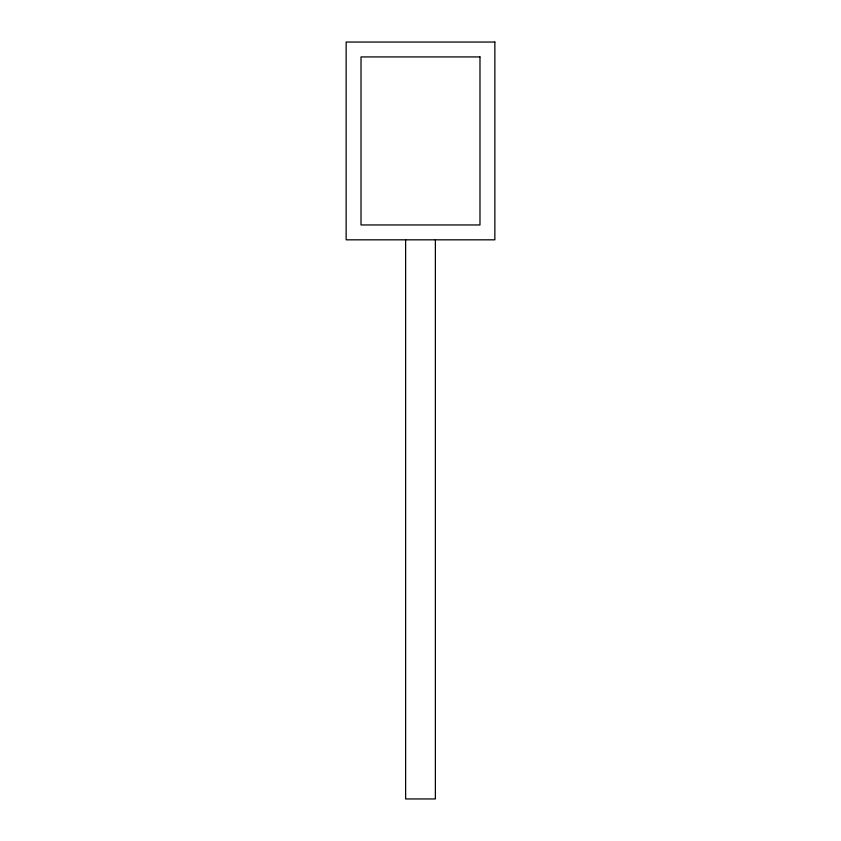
<?xml version="1.0" encoding="UTF-8"?>
<svg xmlns="http://www.w3.org/2000/svg" width="841" height="841" viewBox="0 0 841 841"><rect width="100%" height="100%" fill="white"/><g stroke="black" fill="none" stroke-linecap="round" stroke-linejoin="round"><path stroke-width="1.26" d="M435.375 239.822L435.375 798.95L405.625 798.95L405.625 239.822M494.855 42.05L346.145 42.05L346.145 239.822L494.855 239.822L494.855 42.05M479.98 56.925L361.02 56.925L361.02 224.957L479.98 224.957L479.98 56.925"/></g></svg>
